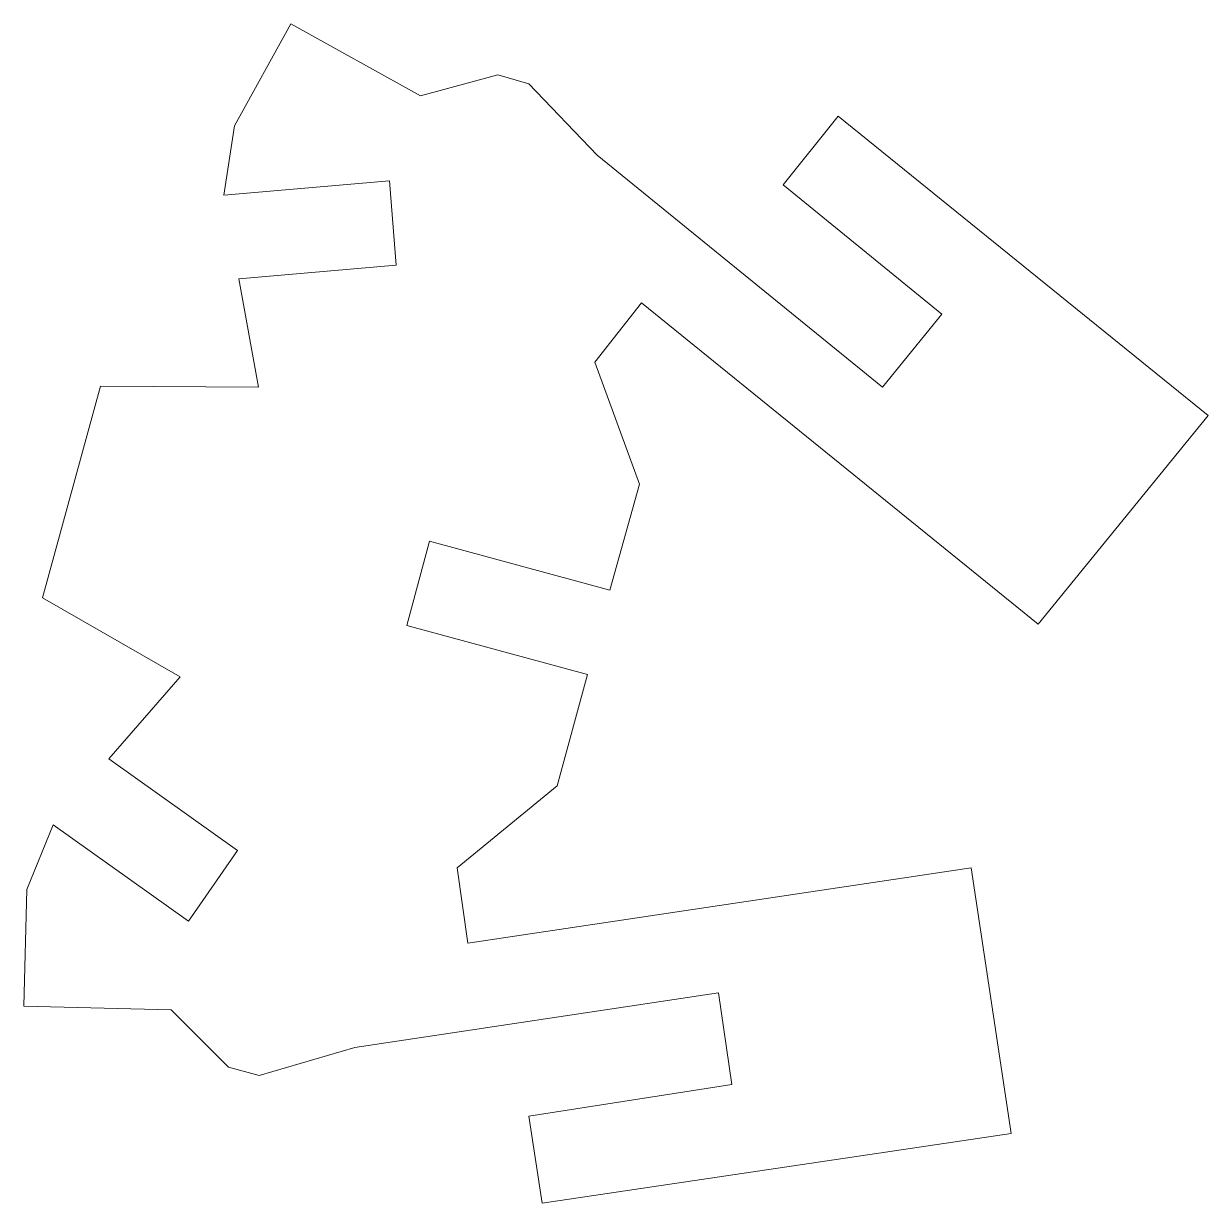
# Model space of a CAD drawing. Header units: millimetres. Extents: x -108 to 108, y -75 to 75.
# Drawn here: x 5.61 to 26.89, y 3.44 to 24.64 of the extents above; entities that cross this region are included whole.
import ezdxf

# ---------------------------------------------------------------- set-up
doc = ezdxf.new("R2010")
doc.units = ezdxf.units.MM
doc.header["$MEASUREMENT"] = 0
doc.layers.add('Layer 1', color=7, linetype='Continuous')

msp = doc.modelspace()

# ---------------------------------------------------------------- linework, layer by layer
at = {"layer": 'Layer 1', "lineweight": 9}
msp.add_open_spline([(15.737, 12.9434), (15.737, 12.9434), (12.4906, 13.8226), (12.4906, 13.8226), (12.4906, 13.8226), (12.4906, 13.8226), (12.8971, 15.3374), (12.8971, 15.3374), (12.8971, 15.3374), (12.8971, 15.3374), (16.1417, 14.4583), (16.1417, 14.4583), (16.1417, 14.4583), (16.1417, 14.4583), (16.6703, 16.3653), (16.6703, 16.3653), (16.6703, 16.3653), (16.6703, 16.3653), (15.8726, 18.5564), (15.8726, 18.5564), (15.8726, 18.5564), (15.8726, 18.5564), (16.7104, 19.6248), (16.7104, 19.6248), (16.7104, 19.6248), (16.7104, 19.6248), (23.8388, 13.8496), (23.8388, 13.8496), (23.8388, 13.8496), (23.8388, 13.8496), (26.8944, 17.5961), (26.8944, 17.5961), (26.8944, 17.5961), (26.8944, 17.5961), (20.2412, 22.9791), (20.2412, 22.9791), (20.2412, 22.9791), (20.2412, 22.9791), (19.2526, 21.7483), (19.2526, 21.7483), (19.2526, 21.7483), (19.2526, 21.7483), (22.1077, 19.422), (22.1077, 19.422), (22.1077, 19.422), (22.1077, 19.422), (21.039, 18.11), (21.039, 18.11), (21.039, 18.11), (21.039, 18.11), (15.9126, 22.2758), (15.9126, 22.2758), (15.9126, 22.2758), (15.9126, 22.2758), (14.6816, 23.5606), (14.6816, 23.5606), (14.6816, 23.5606), (14.6816, 23.5606), (14.1281, 23.7229), (14.1281, 23.7229), (14.1281, 23.7229), (14.1281, 23.7229), (12.7349, 23.3442), (12.7349, 23.3442), (12.7349, 23.3442), (12.7349, 23.3442), (10.4084, 24.6426), (10.4084, 24.6426), (10.4084, 24.6426), (10.4084, 24.6426), (9.3931, 22.8032), (9.3931, 22.8032), (9.3931, 22.8032), (9.3931, 22.8032), (9.2041, 21.5589), (9.2041, 21.5589), (9.2041, 21.5589), (9.2041, 21.5589), (12.1795, 21.8159), (12.1795, 21.8159), (12.1795, 21.8159), (12.1795, 21.8159), (12.3017, 20.3011), (12.3017, 20.3011), (12.3017, 20.3011), (12.3017, 20.3011), (9.4751, 20.0576), (9.4751, 20.0576), (9.4751, 20.0576), (9.4751, 20.0576), (9.8263, 18.11), (9.8263, 18.11), (9.8263, 18.11), (9.8263, 18.11), (6.9864, 18.1236), (6.9864, 18.1236), (6.9864, 18.1236), (6.9864, 18.1236), (5.9443, 14.323), (5.9443, 14.323), (5.9443, 14.323), (5.9443, 14.323), (8.4197, 12.9029), (8.4197, 12.9029), (8.4197, 12.9029), (8.4197, 12.9029), (7.1353, 11.4286), (7.1353, 11.4286), (7.1353, 11.4286), (7.1353, 11.4286), (9.4484, 9.7786), (9.4484, 9.7786), (9.4484, 9.7786), (9.4484, 9.7786), (8.5686, 8.5072), (8.5686, 8.5072), (8.5686, 8.5072), (8.5686, 8.5072), (6.1333, 10.2384), (6.1333, 10.2384), (6.1333, 10.2384), (6.1333, 10.2384), (5.66, 9.0753), (5.66, 9.0753), (5.66, 9.0753), (5.66, 9.0753), (5.6065, 6.9789), (5.6065, 6.9789), (5.6065, 6.9789), (5.6065, 6.9789), (8.2575, 6.9113), (8.2575, 6.9113), (8.2575, 6.9113), (8.2575, 6.9113), (9.2862, 5.8834), (9.2862, 5.8834), (9.2862, 5.8834), (9.2862, 5.8834), (9.8397, 5.7346), (9.8397, 5.7346), (9.8397, 5.7346), (9.8397, 5.7346), (11.5573, 6.235), (11.5573, 6.235), (11.5573, 6.235), (11.5573, 6.235), (18.0903, 7.2223), (18.0903, 7.2223), (18.0903, 7.2223), (18.0903, 7.2223), (18.3346, 5.5723), (18.3346, 5.5723), (18.3346, 5.5723), (18.3346, 5.5723), (14.6816, 5.0042), (14.6816, 5.0042), (14.6816, 5.0042), (14.6816, 5.0042), (14.9259, 3.4353), (14.9259, 3.4353), (14.9259, 3.4353), (14.9259, 3.4353), (23.3521, 4.6932), (23.3521, 4.6932), (23.3521, 4.6932), (23.3521, 4.6932), (22.6345, 9.4675), (22.6345, 9.4675), (22.6345, 9.4675), (22.6345, 9.4675), (13.5861, 8.115), (13.5861, 8.115), (13.5861, 8.115), (13.5861, 8.115), (13.3972, 9.4675), (13.3972, 9.4675), (13.3972, 9.4675), (13.3972, 9.4675), (15.195, 10.9417), (15.195, 10.9417), (15.195, 10.9417), (15.195, 10.9417), (15.737, 12.9434), (15.737, 12.9434), (15.737, 12.9434), (15.737, 12.9434), (15.737, 12.9434), (15.737, 12.9434)], degree=3, knots=[0, 0, 0, 0, 0.0208333, 0.0208333, 0.0208333, 0.0208333, 0.0416667, 0.0416667, 0.0416667, 0.0416667, 0.0625, 0.0625, 0.0625, 0.0625, 0.0833333, 0.0833333, 0.0833333, 0.0833333, 0.1041667, 0.1041667, 0.1041667, 0.1041667, 0.125, 0.125, 0.125, 0.125, 0.1458333, 0.1458333, 0.1458333, 0.1458333, 0.1666667, 0.1666667, 0.1666667, 0.1666667, 0.1875, 0.1875, 0.1875, 0.1875, 0.2083333, 0.2083333, 0.2083333, 0.2083333, 0.2291667, 0.2291667, 0.2291667, 0.2291667, 0.25, 0.25, 0.25, 0.25, 0.2708333, 0.2708333, 0.2708333, 0.2708333, 0.2916667, 0.2916667, 0.2916667, 0.2916667, 0.3125, 0.3125, 0.3125, 0.3125, 0.3333333, 0.3333333, 0.3333333, 0.3333333, 0.3541667, 0.3541667, 0.3541667, 0.3541667, 0.375, 0.375, 0.375, 0.375, 0.3958333, 0.3958333, 0.3958333, 0.3958333, 0.4166667, 0.4166667, 0.4166667, 0.4166667, 0.4375, 0.4375, 0.4375, 0.4375, 0.4583333, 0.4583333, 0.4583333, 0.4583333, 0.4791667, 0.4791667, 0.4791667, 0.4791667, 0.5, 0.5, 0.5, 0.5, 0.5208333, 0.5208333, 0.5208333, 0.5208333, 0.5416667, 0.5416667, 0.5416667, 0.5416667, 0.5625, 0.5625, 0.5625, 0.5625, 0.5833333, 0.5833333, 0.5833333, 0.5833333, 0.6041667, 0.6041667, 0.6041667, 0.6041667, 0.625, 0.625, 0.625, 0.625, 0.6458333, 0.6458333, 0.6458333, 0.6458333, 0.6666667, 0.6666667, 0.6666667, 0.6666667, 0.6875, 0.6875, 0.6875, 0.6875, 0.7083333, 0.7083333, 0.7083333, 0.7083333, 0.7291667, 0.7291667, 0.7291667, 0.7291667, 0.75, 0.75, 0.75, 0.75, 0.7708333, 0.7708333, 0.7708333, 0.7708333, 0.7916667, 0.7916667, 0.7916667, 0.7916667, 0.8125, 0.8125, 0.8125, 0.8125, 0.8333333, 0.8333333, 0.8333333, 0.8333333, 0.8541667, 0.8541667, 0.8541667, 0.8541667, 0.875, 0.875, 0.875, 0.875, 0.8958333, 0.8958333, 0.8958333, 0.8958333, 0.9166667, 0.9166667, 0.9166667, 0.9166667, 0.9375, 0.9375, 0.9375, 0.9375, 0.9583333, 0.9583333, 0.9583333, 0.9583333, 1, 1, 1, 1], dxfattribs=at)

doc.saveas('drawing.dxf')
